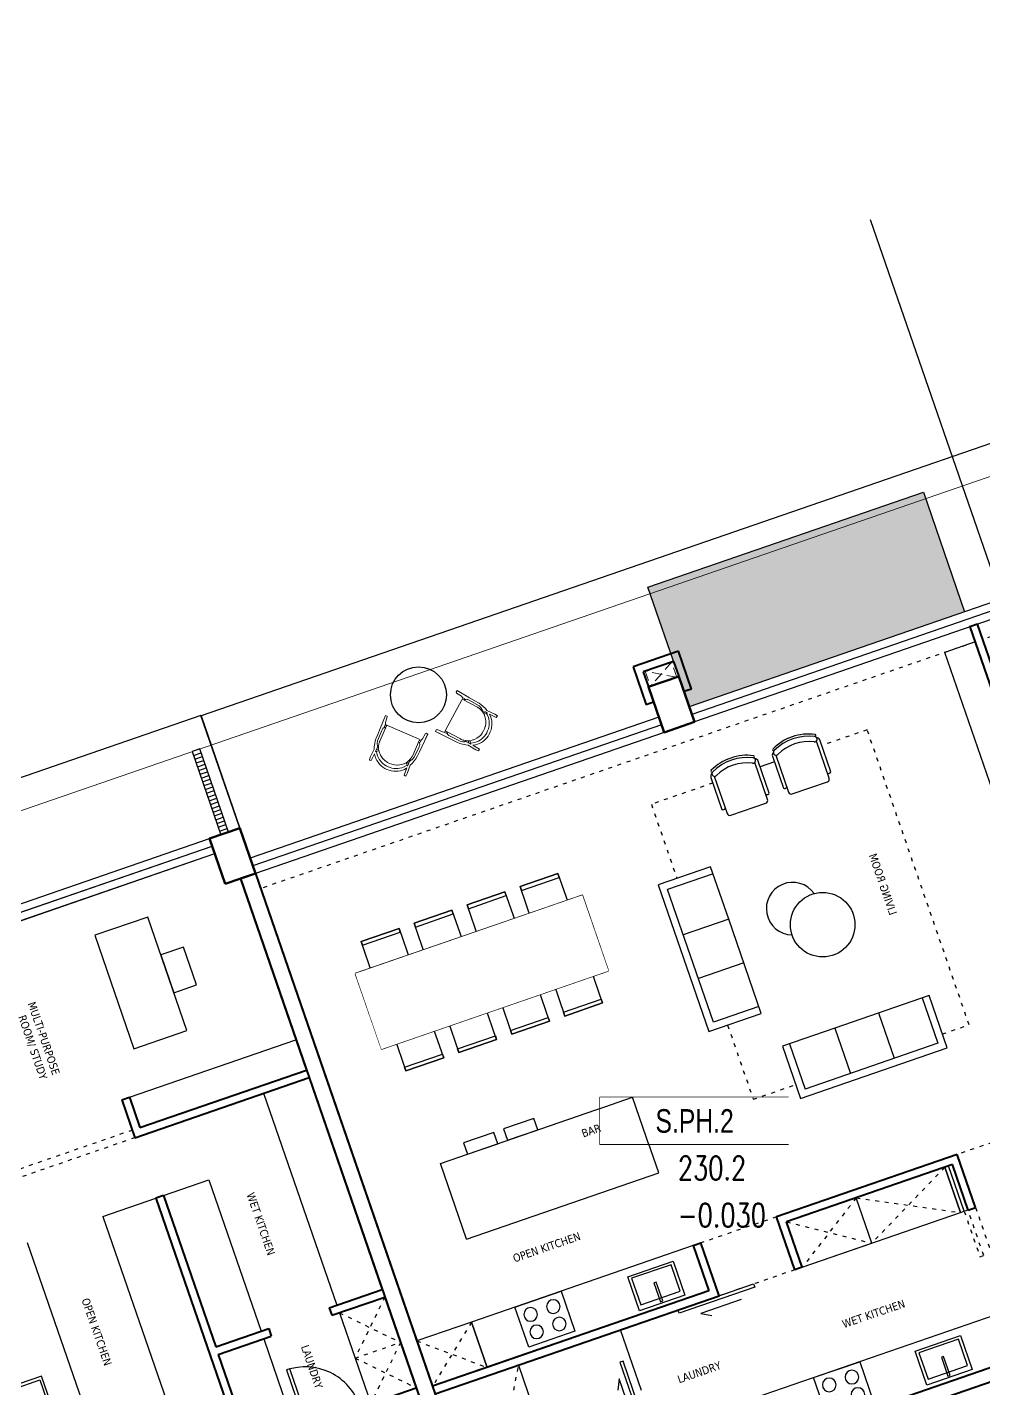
# Model space of a CAD drawing. Header units: millimetres. Extents: x -361681467 to 361175952, y -1292982 to 1550216.
# Drawn here: x -103317 to -91370, y 39383 to 56395 of the extents above; entities that cross this region are included whole.
import ezdxf
from ezdxf.enums import TextEntityAlignment as Align
from ezdxf.xclip import XClip

# ---------------------------------------------------------------- set-up
doc = ezdxf.new("R2010")
doc.units = ezdxf.units.MM
doc.header["$MEASUREMENT"] = 0
doc.header["$XCLIPFRAME"] = 0
doc.set_wipeout_variables(frame=1)
doc.linetypes.add('ACAD_ISO03W100', pattern=[30, 12, -18])
doc.linetypes.add('HIDDEN', pattern=[0.375, 0.25, -0.125])
for name, color, linetype, lineweight in [('00_duong_QH', 7, 'Continuous', 9), ('AUDIT_I_220808132811-11', 7, 'Continuous', 9), ('KT-Chuviet', 255, 'Continuous', 15), ('KT-Kich thuoc', 159, 'Continuous', 18), ('KT-lomo nuoc', 3, 'HIDDEN', 5), ('KT-Net cat', 1, 'Continuous', 40), ('KT-Net cot vach', 2, 'Continuous', 50), ('KT-Net thay', 7, 'Continuous', 15), ('KT-Net truc', 18, 'Continuous', 15)]:
    doc.layers.add(name, color=color, linetype=linetype, lineweight=lineweight)
for name, color, linetype in [('1VinaPVC-Text', 9, 'Continuous'), ('220403_HDN_Penthouse Plan$0$FURN', 8, 'Continuous'), ('A-_FURN----_E-_N', 251, 'Continuous'), ('A-FURNITURE', 251, 'Continuous'), ('A-LANDSCAPE', 113, 'Continuous'), ('IDEA - dim', 251, 'Continuous'), ('Kaka - ph', 7, 'Continuous'), ('KT-Net manh', 139, 'Continuous')]:
    doc.layers.add(name, color=color, linetype=linetype)
doc.layers.add('I-FURN', color=7, linetype='Continuous', lineweight=5, true_color=0x848484)
doc.styles.add('font unicode ccu', font='arial.ttf')
doc.styles.add('ROMANS', font='ROMANS.SHX')
doc.styles.add('Tahoma', font='tahoma.ttf')

# ---------------------------------------------------------------- blocks, each defined once
blk = doc.blocks.new('TAG CAO DO SAN')
at = {"layer": 'KT-Net thay', "flags": 128}
blk.add_lwpolyline([(1526701.778855525, -266095.2298759429), (1526701.778855525, -266566.6584041911), (1527644.63591202, -266566.6584041911), (1527644.63591202, -266095.2298759429)], close=True, dxfattribs=at)
blk.add_wipeout([(1526701.778855525, -266095.2298759429), (1527644.6359120198, -266095.2298759429), (1527644.6359120198, -266566.65840419114), (1526701.778855525, -266566.65840419114)]).dxf.layer = 'KT-Net thay'
for points in [[(1526701.778855525, -266330.9441400666), (1527644.63591202, -266330.9441400666)], [(1526701.778855525, -266566.6584041911), (1527644.63591202, -266566.6584041911)]]:
    blk.add_lwpolyline(points, dxfattribs=at)
at = {"layer": 'KT-Chuviet', "color": 31, "style": 'ROMANS', "width": 0.75}
blk.add_text('DTTT:', height=117.8571320618522, dxfattribs=at).set_placement((1526748.92170835, -266507.8139601254))
at = {"layer": 'KT-Chuviet', "color": 31, "style": 'font unicode ccu', "width": 0.75}
blk.add_attdef('TÊNPHÒNG', text='', height=117.85713, dxfattribs=at).set_placement((1527175.308820772, -266213.4467624734), align=Align.MIDDLE_CENTER)
at = {"layer": 'KT-Chuviet', "color": 31, "ltscale": 15, "style": 'ROMANS', "width": 0.75, "flags": 8}
blk.add_attdef('CAO-DO', (1527091.943339912, -266507.7298381611), '', height=117.8571320618522, dxfattribs=at)
blk = doc.blocks.new('*U200')
at = {"layer": 'KT-lomo nuoc', "ltscale": 500}
for p, q in [((-346.4660247223507, 49.60213019069906), (28.34938699602225, 197.9712885032892)), ((-318.1166377263282, 247.5827157463289), (8.673617379884035e-19, -0.00929705234011635))]:
    blk.add_line(p, q, dxfattribs=at)
blk.add_lwpolyline([(-346.4660247223507, 49.60213019069906), (-318.1166377263282, 247.5827157463289), (28.34938699602225, 197.9712885032892), (8.673617379884035e-19, -0.00929705234011635)], close=True, dxfattribs=at)
blk = doc.blocks.new('CTN TN T39')
at = {"layer": 'KT-Net cat'}
for p, q in [((-84870.10433661702, 21528.31007935078, -1.243685318913176e-07), (-85437.25458060583, 21332.50251886504, -1.243685318913176e-07)), ((-84706.9313695473, 21055.68487602597, -1.243685318913176e-07), (-84870.10433661685, 21528.31007935069, -1.243685318913176e-07)), ((-85437.254580606, 21332.50251886588, -1.243685318913176e-07), (-85274.08161353649, 20859.87731554115, -1.243685318913176e-07)), ((-84931.99478386786, 21401.15044527157, -1.243685318913176e-07), (-85310.0949465271, 21270.6120716144, -1.243685318913176e-07)), ((-85310.0949465272, 21270.61207161496, -1.243685318913176e-07), (-85244.8257596994, 21081.56199028506, -1.243685318913176e-07)), ((-84931.99478386779, 21401.15044527158, -1.243685318913176e-07), (-84866.7255970398, 21212.10036394116, -1.243685318913176e-07)), ((-85244.82575969915, 21081.56199028456, -1.243685318913176e-07), (-84866.72559703993, 21212.10036394172, -1.243685318913176e-07)), ((-84706.93136954731, 21055.68487602612, -1.243685318913176e-07), (-84801.45641021215, 21023.05028261182, -1.243685318913176e-07)), ((-85179.55657287138, 20892.51190895465, -1.243685318913176e-07), (-85274.08161353604, 20859.87731554041, -1.243685318913176e-07))]:
    blk.add_line(p, q, dxfattribs=at)
at = {"layer": 'KT-lomo nuoc', "linetype": 'HIDDEN', "xscale": -0.9999999999999997, "rotation": 10.8976534755902}
blk.add_blockref('*U200', (-85221.13581177246, 21089.54893934276, -1.697997784399663e-07), dxfattribs=at)
blk = doc.blocks.new('Louvre')
for p, q in [((-390.067916277796, 975.9572027104441, 0.1512365001885502), (-295.1435544323176, 1008.729661013116, 0.1512365002144518)), ((-373.750619571656, 928.6946823777398, 0.1512365001885502), (-278.8262577261776, 961.4671406804118, 0.1512365002144518)), ((-357.4333228655159, 881.4321620450355, 0.1512365001885502), (-262.5089610200375, 914.2046203477075, 0.1512365002144518)), ((-341.1160261593759, 834.1696417123312, 0.1512365001885502), (-246.1916643138975, 866.9421000150032, 0.1512365002144518)), ((-324.7987294532359, 786.9071213796269, 0.1512365001885502), (-229.8743676077574, 819.6795796822989, 0.1512365002144518)), ((-308.4814327470958, 739.6446010469226, 0.1512365001885502), (-213.5570709016174, 772.4170593495946, 0.1512365002144518)), ((-292.1641360409558, 692.3820807142183, 0.1512365001885502), (-197.2397741954774, 725.1545390168903, 0.1512365002144518)), ((-275.8468393348157, 645.119560381514, 0.1512365001885502), (-180.9224774893373, 677.892018684186, 0.1512365002144518)), ((-259.5295426286757, 597.8570400488097, 0.1512365001885502), (-164.6051807831973, 630.6294983514817, 0.1512365002144518)), ((-243.2122459225357, 550.5945197161054, 0.1512365001885502), (-148.2878840770572, 583.3669780187774, 0.1512365002144518)), ((-226.8949492163956, 503.3319993834011, 0.1512365001885502), (-131.9705873709172, 536.1044576860731, 0.1512365002144518)), ((-210.5776525102556, 456.0694790506968, 0.1512365001885502), (-115.6532906647772, 488.8419373533688, 0.1512365002144518)), ((-194.2603558041155, 408.8069587179925, 0.1512365001885503), (-99.33599395863712, 441.5794170206646, 0.1512365002144518)), ((-177.9430590979755, 361.5444383852882, 0.1512365001885503), (-83.01869725249708, 394.3168966879603, 0.1512365002144518)), ((-161.6257623918355, 314.2819180525839, 0.1512365001885503), (-66.70140054635704, 347.054376355256, 0.1512365002144518)), ((-145.3084656856954, 267.0193977198796, 0.1512365001885503), (-50.38410384021699, 299.7918560225517, 0.1512365002144518)), ((-128.9911689795554, 219.7568773871753, 0.1512365001885503), (-34.06680713407695, 252.5293356898474, 0.1512365002144518)), ((-112.6738722734153, 172.494357054471, 0.1512365001885503), (-17.74951042793691, 205.2668153571431, 0.1512365002144518)), ((-96.35657556727529, 125.2318367217667, 0.1512365001885503), (-1.43221372179687, 158.0042950244388, 0.1512365002144518)), ((-80.03927886113524, 77.96931638906244, 0.1512365001885503), (14.88508298434317, 110.7417746917345, 0.1512365002144518)), ((-63.7219821549952, 30.70679605635814, 0.1512365001885503), (31.20237969048321, 63.47925435903016, 0.1512365002144518)), ((-47.40468544885516, -16.55572427634615, 0.1512365001885503), (47.51967639662325, 16.21673402632587, 0.1512365002144518))]:
    blk.add_line(p, q)
at = {"elevation": 0.1512365001885503}
blk.add_lwpolyline([(47.5188208874315, 16.2192119784886), (-311.4533339738846, 1055.970408101566), (-405.9933989513665, 1023.379364635679), (-47.40468544885516, -16.55572427634615)], close=True, dxfattribs=at)
blk = doc.blocks.new('dining 8seeats')
at = {"layer": 'A-FURNITURE', "elevation": 1.296389038209185}
for points in [[(1695903.601061926, -1667942.04182732), (1694903.601062362, -1667942.012293541), (1694903.491787377, -1670942.012291927), (1695903.491786941, -1670942.041825707)], [(1694548.677353191, -1668141.988708673), (1694998.677352197, -1668142.018611625), (1694998.647818418, -1668642.018610698), (1694548.647819411, -1668641.988707746)], [(1694548.647819411, -1668641.988707746), (1694598.647819301, -1668641.992030296), (1694598.677353081, -1668141.992031223), (1694548.677353191, -1668141.988708673)], [(1696258.512958359, -1668142.039206581), (1695808.512958371, -1668142.042529131), (1695808.512958371, -1668642.042529077), (1696258.512958359, -1668642.039206526)], [(1696258.512958359, -1668642.039206526), (1696208.51295836, -1668642.039575699), (1696208.51295836, -1668142.039575753), (1696258.512958359, -1668142.039206581)], [(1694548.656679545, -1668841.988708368), (1694998.656678552, -1668842.018611319), (1694998.627144772, -1669342.018610393), (1694548.627145766, -1669341.988707441)], [(1694548.627145766, -1669341.988707441), (1694598.627145655, -1669341.992029991), (1694598.656679435, -1668841.992030918), (1694548.656679545, -1668841.988708368)], [(1696258.492284713, -1668842.039206275), (1695808.492284725, -1668842.042528826), (1695808.492284725, -1669342.042528771), (1696258.492284713, -1669342.039206221)], [(1696258.492284713, -1669342.039206221), (1696208.492284714, -1669342.039575393), (1696208.492284714, -1668842.039575448), (1696258.492284713, -1668842.039206275)], [(1694548.636005899, -1669541.988708062), (1694998.636004906, -1669542.018611014), (1694998.606471126, -1670042.018610087), (1694548.60647212, -1670041.988707135)], [(1694548.60647212, -1670041.988707135), (1694598.606472009, -1670041.992029686), (1694598.636005789, -1669541.992030612), (1694548.636005899, -1669541.988708062)], [(1696258.471611067, -1669542.03920597), (1695808.471611079, -1669542.04252852), (1695808.471611079, -1670042.042528466), (1696258.471611067, -1670042.039205916)], [(1696258.471611067, -1670042.039205916), (1696208.471611068, -1670042.039575088), (1696208.471611068, -1669542.039575143), (1696258.471611067, -1669542.03920597)], [(1694548.641174312, -1670241.988707566), (1694998.641173318, -1670242.018610518), (1694998.611639539, -1670742.018609591), (1694548.611640532, -1670741.98870664)], [(1694548.611640532, -1670741.98870664), (1694598.611640422, -1670741.99202919), (1694598.641174201, -1670241.992030116), (1694548.641174312, -1670241.988707566)], [(1696258.476779479, -1670242.039205474), (1695808.476779492, -1670242.042528024), (1695808.476779492, -1670742.04252797), (1696258.476779479, -1670742.03920542)], [(1696258.476779479, -1670742.03920542), (1696208.476779481, -1670742.039574592), (1696208.476779481, -1670242.039574647), (1696258.476779479, -1670242.039205474)]]:
    blk.add_lwpolyline(points, close=True, dxfattribs=at)
blk.add_wipeout([(1695903.601061926, -1667942.04182732), (1694903.601062362, -1667942.0122935402), (1694903.4917873768, -1670942.0122919267), (1695903.491786941, -1670942.0418257064)]).translate(0, 0, 1.296389038209185)
blk = doc.blocks.new('220403_HDN_Penthouse Plan$0$A$Cece1f3a0')
at = {"layer": '220403_HDN_Penthouse Plan$0$FURN'}
blk.add_circle((0, 0), 436.4401978151038, dxfattribs=at)
blk.add_arc((-338.3854285888374, -312.7837343905121, -1.718933365873774e-06), 355.9119288381189, 105.8232951692103, 339.6736847698053, dxfattribs=at)
blk = doc.blocks.new('220403_HDN_Penthouse Plan$0$CH12')
for p, q in [((-312.375, -149.2411279597436), (-312.375, -572.1779138786915)), ((-267.75, -149.2411279597436), (-267.75, -639.6303226458076)), ((267.75, -639.6303226458076), (267.75, -149.2411280118249)), ((312.375, -572.1779138786915), (312.375, -149.2411246072115)), ((-232.0500000000029, -675.3303226458047), (232.0500000000029, -675.3303226458047))]:
    blk.add_line(p, q)
for centre, radius, start, end in [((-267.75, -149.2411279597436), 44.62499999999999, 111.939144832112, 180), ((-273.6712626853696, -77.20016474780641), 13.38749999999989, 116.2505862071374, 296.2505862071374), ((-252.9468673518131, -119.2240579767858), 33.46874999998481, 116.2505888953854, 296.2505888953855), ((0, -632.1362743546706), 632.1362743546692, 63.74941379286258, 116.2505862071374), ((0, -632.1362743546706), 605.3612743546691, 63.7494137928626, 116.2505862071374), ((0, -632.1362743546706), 538.4237743546691, 63.74941109871938, 116.2505888953856), ((252.9468674045929, -119.2240580028119), 33.46875000001501, 243.7494110987195, 63.74941109871941), ((273.671262685355, -77.20016474780641), 13.38750000000007, 243.7494137928627, 63.74941379286245), ((267.75, -149.2411280118286), 44.62499999999959, 0, 68.06085506708637), ((-290.0625, -549.8654138786915), 31.55464011044969, 225, 315), ((-232.0500000000029, -639.6303226458076), 35.7, 180, 269.9999999999999), ((232.0500000000029, -639.6303226458076), 35.7, 270, 0), ((290.0625, -549.8654138786915), 31.55464011044961, 225.0000000000001, 315.0000000000002)]:
    blk.add_arc(centre, radius, start, end)
blk = doc.blocks.new('*U112')
at = {"ltscale": 5}
blk.add_lwpolyline([(305, -530), (305, -1.13686837721616e-13), (-305, 0), (-305, -530)], close=True, dxfattribs=at)
for centre in [(-150, -150), (150, -150.0000000000001), (-150, -380), (150, -380)]:
    blk.add_circle(centre, 85, dxfattribs=at)
blk = doc.blocks.new('*U179')
at = {"ltscale": 5}
for points in [[(-300, -450), (300, -450), (300, 0), (-300, 0)], [(-261, -65), (261, -65), (261, -415), (-261, -415)], [(-15, -20), (15, -20), (15, -270), (-15, -270)]]:
    blk.add_lwpolyline(points, close=True, dxfattribs=at)
blk = doc.blocks.new('MATTIAZZI_SHE_SAID_CHAIR_18682 - No Upholstery-2078943-首层平面布置图')
at = {"layer": 'I-FURN'}
for p, q in [((-296.043533908954, 248.3734801087282), (-259.9154295407807, 251.2485805342735)), ((-294.1395231362503, 224.4481756958876), (-296.043533908954, 248.3734801087282)), ((-198.4565254890821, 220.0884301934622), (-294.1395231362503, 224.4481756958876)), ((-262.6572438355615, 160.6631591591741), (-244.5587702866704, 182.0846512589373)), ((-259.9154295407813, 251.2485805342735), (-148.5607450073964, 245.7540346374485)), ((-244.5587702866711, 182.0846512589364), (-227.074462997547, 199.0012839112203)), ((-227.074462997547, 199.0012839112203), (-198.4565254890821, 220.0884301934622)), ((-220.7621523019, 161.7557122979075), (-205.8254667397657, 178.0085876259706)), ((-205.8254667397659, 178.0085876259703), (-163.3385706758748, 211.465067325526)), ((-172.1106935814497, 220.1869260404091), (-143.8555236601811, 221.2072591115027)), ((-146.8415685264656, 195.0625928600998), (-172.1106935814497, 220.1869260404091)), ((-148.5607450073965, 245.7540346374484), (-120.8625026818437, 257.7791526589312)), ((-140.326167942026, 186.2058564276447), (-146.8415685264657, 195.0625928600999)), ((-143.8555236601811, 221.2072591115027), (-127.7116530790496, 198.4623866269064)), ((-141.0672454449939, 217.2788931017966), (-107.3674150582476, 220.0257494721303)), ((-127.7116530790496, 198.4623866269064), (-126.038079663127, 196.1045125503357)), ((-120.8625026818437, 257.7791526589311), (-79.91792641841438, 270.349414614192)), ((-109.1795216453903, 204.8993856497142), (-114.3738218423026, 202.5350644860167)), ((-103.8350370057595, 207.3320671782186), (-109.1795216453902, 204.8993856497143)), ((-107.3674150582478, 220.0257494721303), (-98.50968800746594, 221.8662812981493)), ((-99.43141423427421, 209.336490896691), (-103.8350370057595, 207.3320671782185)), ((-93.042153942233, 211.7361142906979), (-99.4314142342737, 209.3364908966912)), ((-98.50968800746598, 221.8662812981493), (-91.54023610317053, 226.3780548844232)), ((-88.06755028926662, 213.667781618586), (-93.04215394221322, 211.7361142907056)), ((-91.54023610317073, 226.378054884423), (-85.93787633143984, 231.0013487610712)), ((-72.19817124568499, 218.3397128853702), (-88.06755028926665, 213.667781618586)), ((-85.93787633143982, 231.0013487610713), (-79.27151299228719, 235.4717416358074)), ((-79.91792641841666, 270.3494146141914), (-47.69911252223745, 277.2145583901323)), ((-79.27151299228719, 235.4717416358074), (-78.38620625697804, 236.0654189858332)), ((-78.38620625697796, 236.0654189858333), (-67.01518975459761, 241.5392115387816)), ((-67.01518975459774, 241.5392115387816), (-36.14832841121447, 250.0533178124327)), ((-47.69911252223793, 277.2145583901322), (-4.938306237387285, 280.4652998976303)), ((-36.14832841121447, 250.0533178124327), (104.4734628403789, 254.3982713850694)), ((-4.93830623739382, 280.46529989763), (50.22963027815664, 282.0953810668667)), ((50.22963027737396, 282.0953810668465), (118.2069591410681, 283.7128951821314)), ((104.4734628403777, 254.3982713850693), (124.0906528357344, 253.5424545082963)), ((118.2069591410661, 283.7128951821336), (294.5510651471297, 288.9265810437445)), ((124.0906528357348, 253.5424545082962), (133.4223560217708, 252.0208671364695)), ((133.4223560217709, 252.0208671364695), (142.1105674628107, 248.8427474770432)), ((142.1105674628107, 248.8427474770432), (147.4815420035201, 241.8330624375222)), ((147.4815420035202, 241.8330624375221), (150.2052358511766, 239.2275049958108)), ((150.2052358511766, 239.2275049958108), (152.861941041008, 239.1651052506488)), ((151.5434675276104, 224.4057383726858), (165.3153429303557, 243.2506961376143)), ((152.861941041008, 239.1651052506489), (154.0498546484768, 239.1372039589774)), ((154.0498546484769, 239.1372039589774), (162.5601176731901, 239.4805412323645)), ((165.3153429303556, 243.2506961376143), (196.7916301612346, 245.2748730455108)), ((196.7916301613471, 245.2748730455189), (180.1731626189219, 224.1836438423546)), ((191.1531499747108, 215.6143501076593), (191.1531499747108, -215.6137541141384)), ((214.380551214802, 253.7533384664227), (196.7916301613471, 245.2748730455189)), ((287.1036342505314, 259.6875741753503), (214.380551214802, 253.7533384664227)), ((233.1374586945993, 287.1100196122711), (294.5512346152141, 288.9241292748358)), ((296.1803487662158, 265.3550222191731), (287.1036342505314, 259.6875741753503)), ((294.5510651471297, 288.9265810437445), (296.1803487662158, 265.3550222191731)), ((-314.9783798333327, 0.02905872200915816), (-313.5832139130748, 29.1577890190994)), ((-313.587161296002, -29.08878255047764), (-314.9783798333327, 0.02905872201014163)), ((-313.5832139130747, 29.15778901909912), (-309.1801591988712, 57.61400010918611)), ((-309.180159198871, 57.61400010918636), (-301.7475792046711, 85.51463630532152)), ((-301.7475792046712, 85.51463630532083), (-291.475374328725, 112.1040299210451)), ((-291.4753743287251, 112.1040299210449), (-278.3225961800716, 137.3175695214186)), ((-278.6681238966983, 0.03515546786352824), (-277.5657364007145, 25.70924308632796)), ((-277.5692166970604, -25.64511847406177), (-278.6681238966983, 0.03515546786388356)), ((-278.3225961800716, 137.3175695214185), (-262.6572438355612, 160.6631591591746)), ((-277.5657364007144, 25.70924308632842), (-274.0221210595294, 50.66153552864932)), ((-274.0221210595294, 50.66153552864943), (-268.0393048401995, 74.9367788109669)), ((-268.0393048401993, 74.93677881096767), (-259.7084828492306, 98.21894910668391)), ((-259.7084828492306, 98.21894910668381), (-249.5588847275873, 119.634957579126)), ((-249.558884727587, 119.6349575791265), (-236.7627211686288, 140.749068525782)), ((-236.762721168629, 140.7490685257818), (-220.7621523018998, 161.7557122979077)), ((-231.6960879441431, 31.1934664521127), (-233.7412158388387, 0.02900127799433563)), ((-233.7412158388387, 0.02900127799388302), (-231.7802054098045, -29.90318714468375)), ((-225.6279178734932, 61.8751361641781), (-231.6960879441431, 31.19346645211315)), ((-215.5462094422502, 91.55103710030524), (-225.6279178734932, 61.87513616417815)), ((-212.0157071229163, 99.09394529198244), (-215.5462094422502, 91.55103710030515)), ((-200.9434887047916, 120.7092716965583), (-212.0157071229146, 99.09394529198615)), ((-183.9138456460149, 145.3615739617247), (-200.9434887047914, 120.7092716965586)), ((-175.3238626595661, 155.3786709580324), (-183.9138456460147, 145.361573961725)), ((-169.235307800399, 161.859305170532), (-175.3238626595657, 155.3786709580328)), ((-163.0500742074178, 168.1306078705668), (-169.235307800402, 161.8593051705288)), ((-309.1879635895592, -57.54559017114048), (-313.5871612960019, -29.0887825504771)), ((-301.7591653280789, -85.44723352614137), (-309.1879635895593, -57.54559017114059)), ((-291.4905644845435, -112.0380191967712), (-301.7591653280789, -85.44723352614137)), ((-278.341203910909, -137.2533412988543), (-291.4905644845435, -112.0380191967712)), ((-264.3097125974293, -158.1701652821943), (-278.3412039109086, -137.2533412988552)), ((-274.0289834330684, -50.59789099035767), (-277.5692166970604, -25.64511847406133)), ((-268.0494575458016, -74.87394496322487), (-274.0289834330684, -50.59789099035783)), ((-259.7217913069168, -98.15724420833784), (-268.0494575458014, -74.87394496322554)), ((-244.5834460775133, -182.0249989889081), (-264.3097125974295, -158.170165282194)), ((-236.7817943880963, -140.6904733153599), (-259.721791306917, -98.15724420833726)), ((-220.7840729180369, -161.6992856186383), (-236.7817943880964, -140.6904733153598)), ((-231.7802054098044, -29.90318714468372), (-231.7003119958621, -31.13555898171038)), ((-231.7003119958621, -31.13555898171044), (-226.184064644636, -59.160086305816)), ((-226.1840646446011, -59.16008630599162), (-225.6363005879044, -61.81805089437716)), ((-225.6363005879044, -61.8180508943773), (-215.5586145338781, -91.49531803708891)), ((-205.8495904149461, -177.9541853223114), (-220.7840729180376, -161.6992856186375)), ((-215.5586145338779, -91.49531803708938), (-213.5723715346006, -95.48052175086451)), ((-213.5723715346008, -95.480521750864), (-212.0291346160519, -99.03870468531463)), ((-212.0291346160519, -99.0387046853146), (-200.9598460504409, -120.6555316246698)), ((-200.9598460504413, -120.6555316246693), (-183.933544531938, -145.3101418686673)), ((-183.933544531938, -145.3101418686675), (-175.3449193461056, -155.3284030630176)), ((-175.3449193461059, -155.3284030630174), (-163.0728594098139, -168.0820034530839)), ((-296.0438164818811, -247.8881528293082), (-294.1699404423189, -224.3818028397684)), ((-259.9161045915848, -250.7681768953821), (-296.0438164818811, -247.8881528293082)), ((-294.1699404423189, -224.3818028397684), (-198.4863527522408, -220.0350262927969)), ((-148.594051456148, -245.7073933969682), (-259.9161045915849, -250.7681768953821)), ((-231.6377591732417, -194.553767347595), (-244.5834460775133, -182.024998988908)), ((-227.1014318367916, -198.9440013164688), (-231.6377591732417, -194.553767347595)), ((-198.4863527522408, -220.035026292797), (-227.1014318367918, -198.9440013164686)), ((-183.7305658283587, -197.0176760352634), (-205.849590414946, -177.9541853223114)), ((-162.3965061630829, -210.5284008342269), (-183.7305658283587, -197.0176760352634)), ((-146.8415685264656, -195.062592859834), (-172.1106935814497, -220.1869260401432)), ((-172.1106935814497, -220.1869260401432), (-143.8555236601811, -221.2072591112368)), ((-120.8974392747805, -257.7362655398873), (-148.594051456148, -245.7073933969682)), ((-140.326167942026, -186.2058564273788), (-146.8415685264656, -195.062592859834)), ((-143.8555236601811, -221.2072591112368), (-127.7116530790496, -198.4623866266405)), ((-141.0653756291345, -217.2762587442322), (-107.3674150582466, -220.0229627068076)), ((-127.7116530790496, -198.4623866266405), (-126.0366579820008, -196.1025095635019)), ((-79.954567166264, -270.3120770254816), (-120.8974392747808, -257.7362655398871)), ((-109.1795216453903, -204.8965988843912), (-114.3738218423035, -202.5322777206932)), ((-103.8350370057595, -207.3292804128955), (-109.1795216453902, -204.8965988843914)), ((-107.367415058247, -220.0229627068076), (-98.50968800746583, -221.8634945328293)), ((-99.43141423427117, -209.3337041313693), (-103.8350370057595, -207.3292804128954)), ((-93.04215394221512, -211.7333275253819), (-99.43141423427109, -209.3337041313694)), ((-98.50968800746581, -221.8634945328293), (-91.54023610317138, -226.3752681190997)), ((-88.06755028926439, -213.6649948532639), (-93.04215394220827, -211.7333275253844)), ((-91.54023610317144, -226.3752681190997), (-85.93787633143947, -230.9985619957487)), ((-72.1981712456886, -218.3369261200463), (-88.06755028926446, -213.6649948532639)), ((-85.93787633143918, -230.9985619957489), (-79.27151299228733, -235.4689548704874)), ((-47.7366840706291, -277.1815876905088), (-79.95456716626393, -270.3120770254816)), ((-79.27151299228719, -235.4689548704874), (-78.38620625697752, -236.0626322205106)), ((-78.38620625697759, -236.0626322205106), (-67.01518975459817, -241.5364247734585)), ((-60.31674394927477, -220.9506366042363), (-72.19817124568802, -218.3369261200465)), ((-67.01518975459818, -241.5364247734585), (-36.14832841121348, -250.0505310471099)), ((-41.80874310695388, -223.5738498146585), (-60.3167439492744, -220.9506366042365)), ((-21.62330969725931, -279.9439877221535), (-47.73668407062983, -277.1815876905087)), ((-36.77348398444128, -223.9317845541099), (-41.80874310695392, -223.5738498146585)), ((-33.71633976801664, -224.1491036814802), (-36.77348398444114, -223.9317845541101)), ((-36.14832841121368, -250.0505310471099), (104.4734628403774, -254.3954846197467)), ((-26.19018040858927, -224.4029516073658), (-33.71633976801601, -224.1491036814802)), ((179.2691208536612, -224.4029516073658), (-26.19018040858927, -224.4029516073658)), ((-11.69728990849146, -280.2386245301424), (-21.62330969725917, -279.9439877221535)), ((38.78936103452069, -281.7372338414625), (-11.69728990849146, -280.2386245301424)), ((118.2069591406475, -283.6326220212317), (38.78936103338732, -281.7372338414317)), ((104.47346284038, -254.3954846197465), (124.0906528357331, -253.5396677429707)), ((294.551064331308, -288.8463196857041), (118.2069591402985, -283.632622021221)), ((124.0906528357332, -253.5396677429707), (133.4223560217701, -252.0180803711468)), ((133.4223560217701, -252.0180803711468), (142.1105674628106, -248.8399607117231)), ((142.1105674628106, -248.8399607117231), (147.48154200352, -241.8302756722022)), ((147.4815420035199, -241.8302756722023), (150.2052358511766, -239.2247182304908)), ((150.2052358511766, -239.2247182304908), (152.861941041008, -239.1623184853259)), ((151.5414309626267, -224.4029516073658), (165.3138293488984, -243.2486250048555)), ((152.861941041008, -239.1623184853259), (162.1678276478605, -238.943745135507)), ((162.1719000497896, -243.0461462092422), (155.5123478951038, -239.1000666732249)), ((196.7583854860972, -245.27504102162), (162.1719000497896, -243.0461462092422)), ((185.888481663653, -222.7255476168655), (179.2691208536612, -224.4029516073658)), ((180.1072037889876, -224.1905740530308), (196.758385486097, -245.275041021619)), ((191.1531499747108, -215.6137541141384), (185.888481663653, -222.7255476168655)), ((196.758385486097, -245.275041021619), (214.1323992993399, -253.6528159995827)), ((214.1323992993399, -253.6528159995827), (287.1036342505313, -259.6073010144574)), ((287.1036342505314, -259.6073010144574), (296.1803487662158, -265.2747490582802)), ((296.1803487662158, -265.2747490582802), (294.551064331308, -288.8463196857041))]:
    blk.add_line(p, q, dxfattribs=at)
for points in [[(-114.373821842303, 202.5350644860165), (-126.038079663127, 196.1045125503357), (-141.0357908156826, 187.1704851833084), (-163.0500742074171, 168.1306078705674)], [(191.1531499747108, 215.6143501076593), (185.9186700705362, 222.7268531594194), (179.2972332256821, 224.4057383726858), (-26.19018040858927, 224.4057383726858), (-33.71633976801362, 224.1518904468033), (-36.77348398444128, 223.9345713194329), (-41.80874310695057, 223.5766365799818), (-60.31674394927845, 220.9534233695587), (-72.19817124568434, 218.3397128853704)], [(-114.3738218423031, -202.5322777206935), (-126.0366579820008, -196.1025095635019), (-141.0247608072382, -187.1554914959508), (-163.0728594098132, -168.0820034530846)]]:
    blk.add_lwpolyline(points, dxfattribs=at)
blk = doc.blocks.new('SP1')
at = {"layer": 'A-LANDSCAPE'}
h = blk.add_hatch(dxfattribs=at)
h.set_pattern_fill('GRASS', color=256, scale=200.0000000000002, angle=-19.04713796592207)
h.set_pattern_definition([(70.95286203407794, (80211.43792836375, -67100.43322275097), (-87.52630982322776, 179.8308790714848), [37.50000000000004, -245.3427126000003]), (25.95286203407793, (80211.43792836375, -67100.43322275097), (-87.52630984631884, 179.8308791189274), [37.50000000000004, -162.5000000000002]), (115.9528620340779, (80211.43792836375, -67100.43322275097), (-179.8308791189274, -87.52630984631881), [37.50000000000004, -162.5000000000002])])
h.paths.add_polyline_path([(9640.000000000073, 10781.81418600061), (6000.000000000029, 10781.81418600056), (6000, 9600.000092621485), (5999.999999999985, 9200.190773359442), (9640.000000000044, 9200.190773359442)])
h.paths.add_polyline_path([(18939.99992867504, 9600.00009262147), (18939.99992867501, 10781.81418600067), (14650.00000000001, 10781.81418600066), (14650, 9600.000092621354), (14650, 9200.190773359369), (16100.00000000001, 9200.190773359369), (16199.99999999997, 9200.190773359267), (16200, 8020.000092621063), (18939.99992867506, 8020.000092621063)])
h.paths.add_polyline_path([(17589.00574680204, 9569.751143458823), (17282.1555117425, 9569.751143452406), (17282.15551174691, 9360.2145417063), (17589.00574680646, 9360.21454171266)], flags=24)
at = {"layer": 'A-_FURN----_E-_N', "linetype": 'Continuous'}
for p, q in [((5600, 9200.19077335931), (199.9999999999854, 9200.19077335931)), ((14250.00000000006, 9200.190773359369), (6000, 9200.190773359442)), ((9239.931878284173, 4220.000092621296), (9239.931878284173, 8800.000092621427))]:
    blk.add_line(p, q, dxfattribs=at)
for points in [[(5599.999999999971, 9100.000092621427), (199.9999999999709, 9100.000092621354)], [(14250.00000000001, 9100.000092621485), (6000, 9100.000092621485)], [(5599.999999999971, 9000.000092621427), (199.9999999999563, 9000.000092621354)], [(14250.00000000001, 9000.000092621485), (6000.000000000015, 9000.00009262147)], [(9640.000000000044, 8800.00009262147), (9239.931878284158, 8800.000092621412)]]:
    blk.add_lwpolyline(points, dxfattribs=at)
at = {"layer": 'IDEA - dim'}
for p, q in [((1200.000000000087, 4820.000000000102), (3739.931912526168, 4820.00000000016)), ((1200.000000000116, 3820.000000000116), (1200.000000000102, 4820.000000000102)), ((3739.931912526154, 3820.000000000102), (3739.931912526154, 4820.000000000175)), ((1200.000000000102, 3820.000000000102), (3739.931912526168, 3820.000000000102)), ((5049.931912526154, 2120.00000000016), (5049.931912526168, 2720.000092621412)), ((1299.999999999971, 2120.000000000116), (1299.999999999985, 169.9999999999418)), ((2650.000000000044, 1320), (2650.000000000044, 2120.000000000233))]:
    blk.add_line(p, q, dxfattribs=at)
blk.add_lwpolyline([(23299.99996575815, 1.01863406598568e-10), (23486.70078857934, 1.01863406598568e-10), (23486.7009111259, 7603.004018708118, 0.3643585262583712), (19707.02373226229, 11081.81418600073), (199.9999999999563, 11081.8141860006), (200, 9600.00009262147)], format="xyb", dxfattribs=at)
for points in [[(6000, 9600.000092621485), (6000, 10781.81418600048), (9640.000000000058, 10781.81418600054), (9640.000000000044, 9200.190773359442)], [(6781.285396635154, 8202.528850830859), (6593.156744276654, 8202.528767556403)], [(5599.999728891125, 7129.697157153321), (4999.99972885754, 7129.69688606431)], [(5000.000521267211, 5375.850732220613), (4999.999728853494, 7129.696886063481)], [(5599.999999976528, 6529.697157153671), (4999.999999943437, 6529.696886066449)], [(5600.000260639485, 5952.774080231422), (5000.000260607892, 5952.773809143793)], [(5600.00052130071, 5375.851003309639), (5000.000521267211, 5375.850732220613)], [(5810.299524249422, 4812.307822576477), (5810.299795336075, 4212.307822543546)], [(6410.299524247719, 4812.308093665808), (6410.299795336061, 4212.308093630476)], [(6987.222601171161, 4812.308354326509), (6987.222872258382, 4212.308354293564)], [(7564.145678092958, 4812.308614987865), (7564.145949181897, 4212.30861495428)], [(7564.145949181897, 4212.30861495428), (5810.299795337341, 4212.307822541319)], [(4195.585198571309, 1988.128285594968), (3664.519731833992, 1988.128285595041), (3785.474126566318, 1916.340654337881)], [(2433.344778201441, 998.988078869108), (2433.344778201455, 1546.835024295491), (2370.762411557982, 1421.721137562228)]]:
    blk.add_lwpolyline(points, dxfattribs=at)
for points in [[(5600.000000000058, 6529.697157154777), (5599.999687208998, 7222.004849460602), (4907.691994867841, 7222.004536667373), (4907.692870690735, 5283.542998208781), (5600.000563032037, 5283.543311002009), (5600.000000000058, 6529.697157154777)], [(1558.234739653431, 4820.000000000044), (1958.234739653431, 4820.000000000058), (1958.234739653388, 4969.999999999985), (1558.234739653417, 4970.000000000044)], [(2088.01779437314, 4820.000000000044), (2488.017794373111, 4819.999999999985), (2488.017794373096, 4969.999999999942), (2088.017794373096, 4970)], [(6410.299524248476, 4812.308093688844), (5717.991831939988, 4812.307780896008), (5717.992144735006, 4120.000088554225), (7656.453683192478, 4120.000964380146), (7656.453370400544, 4812.308656719164), (6410.299524248476, 4812.308093688844)], [(200.0000000001019, 2820.000092621412), (200.0000000001164, 2220.000000000233), (920.000000000131, 2220.000000000276), (920.0000000001019, 2820.000092621412)], [(920.0000000001019, 2220.000046310888), (3849.999999999985, 2220.000000000175), (3850.000000000044, 2820.00000000016), (920.0000000001019, 2820.000046310815)], [(7139.931878284071, 2720.000092621369), (5049.931912526255, 2720.000092621369), (5049.931912526197, 2120.000000000218), (7139.931878284086, 2120.000000000276)], [(5049.931912526255, 2720.000092621296), (5049.931912526255, 2120.000000000218), (5969.93191252627, 2120.000000000218), (5969.93191252627, 2720.000092621296)], [(7139.931878284086, 2720.000092621354), (7139.931878284027, 2120.000092621369), (7189.931878283998, 2120.000092621369), (7189.931878284071, 2720.000092621238)], [(3407.577677287147, 2120.00000000016), (4407.50958981333, 2120.00000000016), (4407.50958981333, 2080.000000000175), (3407.577677287147, 2080.00000000016)], [(2550.000000000044, 940.4402709486312), (2550.000000000058, 1740.44027094885), (2510.000000000058, 1740.440270948791), (2510.000000000044, 940.4402709488058)], [(7139.931878284056, 770.0000000001164), (3950.000000000015, 770.0000000000437), (3950.000000000029, 170.0000000001019), (7139.931878284086, 170.0000000001601)]]:
    blk.add_lwpolyline(points, close=True, dxfattribs=at)
blk.add_circle((2852.412714948106, 10444.81766107684, -0.8599108309906064), 350, dxfattribs=at)
at = {"layer": 'KT-Net cat'}
for p, q in [((9640.000000000044, 9000.000092621485), (9640.000000000058, 4220.000092621412)), ((9740, 9000.000092621296), (9640.000000000044, 9000.000092621238)), ((9740.00000000003, 4220.000092621412), (9740.00000000003, 9000.00009262147)), ((3850.000000000044, 2820.000092621427), (3849.999999999985, 2220.000000000175)), ((3850.000000000044, 2820.00000000016), (3950.000000000015, 2820.00000000016)), ((3949.999999999985, 2120.000000000233), (3950, 2820.000000000175)), ((7339.931878284158, 2820.000092621354), (4949.931912526139, 2820.000092621485)), ((4949.931912526168, 2120.00000000016), (4949.931912526125, 2820.000092621485)), ((7339.931878284115, 2120.000000000218), (7339.931878284129, 2820.000092621354)), ((7239.931878284056, 2720.000092621296), (5049.931912526168, 2720.000092621369)), ((5049.931912526183, 2120.000000000175), (5049.931912526226, 2720.000092621252)), ((7239.931878284115, 2120.000000000276), (7239.931878284071, 2720.000092621296)), ((3849.999999999985, 2220.000000000175), (200.0000000001019, 2220.000000000276)), ((199.9999999999854, 2120.000000000218), (3949.999999999985, 2120.000000000233)), ((5049.931912526197, 2120.00000000016), (4949.931912526168, 2120.00000000016)), ((7239.931878284071, 2120.000000000233), (7339.931878284115, 2120.000000000218)), ((3949.999999999985, 170.0000000000437), (7239.931878284071, 170.0000000001019))]:
    blk.add_line(p, q, dxfattribs=at)
for points in [[(199.9999999999418, 9000.000092621296), (-5.820766091346741e-11, 9000.000092621354), (-1.455191522836685e-11, -1.455191522836685e-11), (7594.934349228672, 5.820766091346741e-11)], [(199.9999999999418, 9000.000092621354), (199.9999999999854, 2220.000000000291)]]:
    blk.add_lwpolyline(points, dxfattribs=at)
at = {"layer": 'KT-Net cot vach'}
for points in [[(-200.0000000000437, 9000.000092621354), (199.9999999999563, 9000.000092621354), (199.9999999999563, 9600.000092621412), (-200.0000000000437, 9600.000092621354)], [(5599.999999999985, 9000.000092621412), (6000, 9000.000092621427), (6000, 9600.000092621485), (5600, 9600.000092621412)], [(5599.999999999942, 9000.000092621427), (5999.999999999985, 9000.000092621412), (5999.999999999971, 9600.000092621485), (5599.999999999971, 9600.000092621412)]]:
    blk.add_lwpolyline(points, close=True, dxfattribs=at)
at = {"layer": 'KT-Net manh', "linetype": 'ACAD_ISO03W100', "ltscale": 4}
for p, q in [((9640.000000000044, 8800.00009262147), (199.9999999999563, 8800.000092621354)), ((200.0000000000873, 2820.000092621354), (920.000000000131, 2220.000000000276)), ((920.0000000001164, 2820.000092621369), (200.0000000001164, 2220.000000000233)), ((4949.931912526139, 2820.000092621485), (3949.999999999985, 2820.000000000102)), ((9239.931878284202, 2820.000092621296), (7339.931878284144, 2820.000092621485)), ((5049.931912526255, 2720.000092621296), (5969.93191252627, 2120.000000000218)), ((5969.93191252627, 2720.000092621252), (5049.931912526255, 2120.000000000218)), ((5969.931912526255, 2720.000092621296), (7139.931878284071, 2120.000000000175)), ((7139.931878284056, 2720.00009262118), (5969.931912526255, 2120.000000000291)), ((4949.931912526226, 2120.000000000233), (3950.000000000087, 2120.000092621311)), ((7339.931878284115, 2120.000000000218), (7339.931878284289, 769.9999999999854))]:
    blk.add_line(p, q, dxfattribs=at)
for points in [[(12850.00000000006, 8800.00009262147), (9740.000000000044, 8800.000092621412)], [(5968.406744277774, 8202.528485857809), (5155.696884215024, 8202.528118875212), (5155.697327154223, 7222.004648720947)], [(7656.453600446839, 4303.020769204813), (8007.939541779473, 4303.021023469337), (8007.937780434877, 8202.529502366087), (7406.035396634965, 8202.529135026023)], [(5155.6982025459, 5283.543110260332), (5155.698645559416, 4303.019639978636), (5717.99206198733, 4303.019893884702)], [(200.0000000000437, 170.0000000000437), (1299.999999999971, 2120.000000000116)]]:
    blk.add_lwpolyline(points, dxfattribs=at)
blk.add_lwpolyline([(7189.931878283969, 2120.000092621427), (7189.931878283911, 1520.000092621296), (7239.931878283911, 1520.000092621369), (7239.93187828394, 2120.000092621252)], close=True, dxfattribs=at)
at = {"layer": 'A-FURNITURE', "extrusion": (-8.95882879977894e-07, 3.170379741387265e-06, -0.9999999999945731), "zscale": -1, "rotation": 359.9999739967953}
for p in [(-1799.999999998465, 2819.999861570118, 0.007054637408360157), (-5037.98776474952, 769.9998615892099, -0.002345498865503937)]:
    blk.add_blockref('*U112', p, dxfattribs=at)
at = {"layer": 'A-FURNITURE', "extrusion": (8.958814411122272e-07, -3.170380147980201e-06, -0.9999999999945732), "zscale": -1.000000000000007, "rotation": 179.9999999999885}
for p in [(-3249.999999998521, 2269.999999997299, -0.00428514825229896), (-6339.93187828144, 220.0000000165523, 0.004982343675115774)]:
    blk.add_blockref('*U179', p, dxfattribs=at)
at = {"layer": 'IDEA - dim', "xscale": -0.9999999999999997, "rotation": 227.2067607755625}
blk.add_blockref('MATTIAZZI_SHE_SAID_CHAIR_18682 - No Upholstery-2078943-首层平面布置图', (2389.891345606477, 9923.741354776415, -0.8599108309906064), dxfattribs=at)
at = {"layer": 'IDEA - dim'}
for name, p, rotation in [('MATTIAZZI_SHE_SAID_CHAIR_18682 - No Upholstery-2078943-首层平面布置图', (3314.934084248118, 9923.741354739468, -0.8599108309906064), 132.7932392198617), ('220403_HDN_Penthouse Plan$0$CH12', (6280.781643576265, 8425.534271819095), 2.587216704549209e-05), ('220403_HDN_Penthouse Plan$0$CH12', (7093.660295934707, 8425.534638878424), 2.587216704549209e-05)]:
    blk.add_blockref(name, p, dxfattribs=dict(at, rotation=rotation))
at = {"layer": 'IDEA - dim', "xscale": 0.9230769230769256, "yscale": 0.9230769230769256, "zscale": 0.9230769230769256, "rotation": 270.000025872167}
blk.add_blockref('220403_HDN_Penthouse Plan$0$A$Cece1f3a0', (6687.222027433541, 6082.343622015673), dxfattribs=at)
at = {"layer": '1VinaPVC-Text', "style": 'Tahoma'}
for s, height, rotation, text_generation_flag, p in [('LIVING ROOM', 99.99999999999751, 90.00211520336498, 4, (7514.34753117284, 5912.864604085044)), ('BAR', 99.99999999999741, 179.9983422317129, 6, (2992.634991763494, 4544.028141741874, 0.8602176035135671)), ('OPEN KITCHEN', 99.99999999999741, 179.9983422317129, 6, (1672.460314018725, 3348.331998188209, 0.8602176035135671)), ('LAUNDRY', 99.99999999999741, 179.9983422317129, 6, (3122.289562342616, 1249.620752386094, 0.8602176035135671)), ('WET KITCHEN', 99.99999999999741, 179.9983422317129, 6, (5292.551132043285, 1229.730445304813, 0.8591517206807112))]:
    blk.add_text(s, height=height, rotation=rotation, dxfattribs=dict(at, text_generation_flag=text_generation_flag)).set_placement(p)
at = {"layer": 'A-FURNITURE', "rotation": 270}
blk.add_blockref('dining 8seeats', (1671912.007790684, 1702313.601100677, -1.296389038209185), dxfattribs=at)
blk = doc.blocks.new('d800')
blk.add_line((760, 70), (40, 70))
for points in [[(40, 790), (40, 70), (85, 70), (85, 790)], [(50, 25), (40, 25), (40, 70), (0, 70), (0, -70), (50, -70)], [(750, 25), (760, 25), (760, 70), (800, 70), (800, -70), (750, -70)]]:
    blk.add_lwpolyline(points, close=True)
blk.add_arc((40, 70), 720, 0, 90)
blk = doc.blocks.new('A$Cb09b4961')
at = {"layer": 'A-_FURN----_E-_N', "linetype": 'Continuous', "elevation": 5.460117569355827e-05}
blk.add_lwpolyline([(13644.92303513065, 23696.82627069423), (13159.81185804827, 25101.93504984165), (2664.649240743136, 21481.31738542113, 0.4519047578513394), (448.240621908335, 15828.2097829768), (8561.4662247206, 2214.380632874963, 0.3106788684848847), (14724.47717227037, 243.1278839787119), (26474.83928539768, 4307.941992561944), (25980.64001168474, 5739.374148627103)], format="xyb", dxfattribs=at)
at = {"layer": 'A-FURNITURE', "elevation": 0.127932472589303}
for points in [[(11833.42390291189, 22356.85840510816), (12322.942804359, 20938.98279521643), (12984.61808897518, 21167.42494922504), (12495.09918752806, 22585.30055911682)], [(12821.44512182614, 21640.05015252231), (13105.02024380448, 21737.95393281174), (12941.84727665548, 22210.57913610898), (12658.27215467709, 22112.67535581961)]]:
    blk.add_lwpolyline(points, close=True, dxfattribs=at)
at = {"layer": 'IDEA - dim'}
for p, q in [((9863.921408804643, 22391.44253335084, 5.46011756935421e-05), (13266.82287249804, 23566.28789695981, 5.46011756935421e-05)), ((9896.556002238227, 22296.91749269271, 5.46011756935421e-05), (13299.45746593161, 23471.76285630168, 5.46011756935421e-05)), ((9929.190595671811, 22202.39245203458, 5.46011756935421e-05), (13332.0920593652, 23377.23781564354, 5.46011756935421e-05)), ((12267.24645956019, 20333.06241980282, 5.46011756935421e-05), (14346.79735403946, 21051.0234753417, 5.46011756935421e-05)), ((12691.4961741967, 19104.23689124692, 5.46011756935421e-05), (13258.64641814568, 19300.04445184852, 5.46011756935421e-05)), ((13258.64641814567, 19300.04445184852, 5.46011756935421e-05), (13911.33828777894, 17409.5436359001, 5.46011756935421e-05)), ((11935.29584893156, 18843.16014377834, 5.46011756935421e-05), (12596.97113353851, 19071.60229781331, 5.46011756935421e-05)), ((11935.29584893156, 18843.16014377834, 5.46011756935421e-05), (13012.23743320144, 15723.83379927403, 5.46011756935421e-05)), ((10990.04544235005, 18516.81420944229, 5.46011756935421e-05), (11773.27568571763, 16248.21323086147, 5.46011756935421e-05)), ((13943.97288121252, 17315.01859524203, 5.46011756935421e-05), (14335.58800241553, 16180.71810734415, 5.46011756935421e-05))]:
    blk.add_line(p, q, dxfattribs=at)
at = {"layer": 'IDEA - dim', "elevation": 5.460117569355827e-05}
for points in [[(13942.82007725847, 20382.59071144945), (14856.58869436038, 17735.88957023597)], [(14889.22328779397, 17641.36452957787), (15280.83840899698, 16507.0640416801)]]:
    blk.add_lwpolyline(points, dxfattribs=at)
at = {"layer": 'KT-Net cat'}
for p, q in [((12397.78483329447, 19954.96225717023, 5.46011756935421e-05), (14477.33572777371, 20672.92331270911, 5.46011756935421e-05)), ((12335.89438606986, 19827.80262307852, 5.46011756935421e-05), (14509.97032120729, 20578.39827205098, 5.46011756935421e-05)), ((12172.72141890199, 20300.42782636924, 5.46011756935421e-05), (12267.24645956019, 20333.06241980282, 5.46011756935421e-05)), ((12172.72141890203, 20300.42782636927, 5.46011756935421e-05), (12335.89438606986, 19827.80262307852, 5.46011756935421e-05)), ((12267.24645956019, 20333.06241980282, 5.46011756935421e-05), (12397.78483329447, 19954.96225717023, 5.46011756935421e-05)), ((12430.41942672805, 19860.43721651213, 5.46011756935421e-05), (12997.56967067694, 20056.24477711361, 5.46011756935421e-05)), ((12691.4961741967, 19104.23689124692, 5.46011756935421e-05), (12596.97113353854, 19071.60229781331, 5.46011756935421e-05)), ((12596.97113353854, 19071.60229781331, 5.46011756935421e-05), (13673.91271780836, 15952.27595330906, 5.46011756935421e-05)), ((12691.49617419671, 19104.23689124692, 5.46011756935421e-05), (13344.18804382997, 17213.73607529857, 5.46011756935421e-05)), ((14762.06365370221, 17703.25497680242, 5.46011756935421e-05), (15423.73893830931, 17931.69713083754, 5.46011756935421e-05)), ((14762.06365370221, 17703.25497680242, 5.46011756935421e-05), (14794.69824713579, 17608.7299361442, 5.46011756935421e-05)), ((14794.69824713578, 17608.7299361442, 5.46011756935421e-05), (15456.37353174288, 17837.1720901794, 5.46011756935421e-05)), ((13344.18804382993, 17213.73607529857, 5.46011756935421e-05), (14005.86332843703, 17442.17822933372, 5.46011756935421e-05)), ((14005.86332843702, 17442.17822933372, 5.46011756935421e-05), (14038.4979218706, 17347.65318867555, 5.46011756935421e-05)), ((13376.82263726351, 17119.21103464047, 5.46011756935421e-05), (14038.4979218706, 17347.65318867561, 5.46011756935421e-05)), ((13376.82263726354, 17119.21103464041, 5.46011756935421e-05), (13768.43775846652, 15984.91054674261, 5.46011756935421e-05)), ((15186.31336833879, 16474.42944824643, 5.46011756935421e-05), (15847.98865294589, 16702.87160228161, 5.46011756935421e-05))]:
    blk.add_line(p, q, dxfattribs=at)
at = {"layer": 'KT-Net cat', "elevation": 5.460117569355827e-05}
for points in [[(13651.68051441581, 23064.40683987815), (14477.3357277738, 20672.92331270908)], [(13840.73059573212, 23129.67602674529), (16777.90623263818, 14622.24212646682)], [(14509.97032120735, 20578.39827205098), (15423.73893830928, 17931.69713083757)], [(15456.37353174285, 17837.1720901794), (15847.98865294586, 16702.87160228161)]]:
    blk.add_lwpolyline(points, dxfattribs=at)
at = {"layer": 'KT-Net cot vach', "elevation": 5.460117569355827e-05}
blk.add_lwpolyline([(13462.63043309952, 22999.13765301098), (13840.73059573212, 23129.67602674529), (13644.92303513062, 23696.82627069423), (13266.82287249803, 23566.28789695987)], close=True, dxfattribs=at)
at = {"layer": 'KT-Net manh', "linetype": 'ACAD_ISO03W100', "ltscale": 4}
for p, q in [((12303.25979263628, 19922.32766373668, 5.46011756935421e-05), (10696.33410144775, 19367.53957536575, 5.46011756935421e-05)), ((12335.89438606986, 19827.80262307852, 5.46011756935421e-05), (10728.96869488133, 19273.01453470759, 5.46011756935421e-05)), ((15456.37353174288, 17837.1720901794, 5.46011756935421e-05), (15085.0308483955, 17074.21428562893, 5.46011756935421e-05)), ((14889.22328779424, 17641.36452957819, 5.46011756935421e-05), (15652.1810923445, 17270.02184623026, 5.46011756935421e-05)), ((15085.03084839547, 17074.21428562893, 5.46011756935421e-05), (15652.18109234441, 17270.02184623043, 5.46011756935421e-05)), ((15652.1810923445, 17270.02184623026, 5.46011756935421e-05), (15280.8384089966, 16507.06404168013, 5.46011756935421e-05)), ((15085.0308483955, 17074.21428562893, 5.46011756935421e-05), (15847.9886529459, 16702.87160228158, 5.46011756935421e-05))]:
    blk.add_line(p, q, dxfattribs=at)
at = {"layer": 'A-_FURN----_E-_N', "linetype": 'Continuous', "extrusion": (0, 0, -1), "xscale": -1, "zscale": -1, "rotation": 340.9528570684828}
blk.add_blockref('d800', (-14446.4303397904, 16166.09018044869, -5.46011756935421e-05), dxfattribs=at)
at = {"layer": 'IDEA - dim', "extrusion": (-5.170625762744469e-06, 2.516663633336755e-06, -0.9999999999834657), "xscale": -1.000000000000001, "zscale": -1.000000000000001, "rotation": 250.9532626175977}
blk.add_blockref('*U179', (-10841.50508361274, 16419.07069281269, 0.04037804085767129), dxfattribs=at)
at = {"layer": '1VinaPVC-Text', "style": 'Tahoma', "text_generation_flag": 6}
for s, p in [('WET KITCHEN', (13727.87697734243, 19121.66479546268, 5.46011756935421e-05)), ('OPEN KITCHEN', (11666.80899960249, 17802.90844884841, 5.46011756935421e-05)), ('LAUNDRY', (14406.65357810511, 17216.8694590813, 5.46011756935421e-05))]:
    blk.add_text(s, height=99.99999999999741, rotation=109.0471379661486, dxfattribs=at).set_placement(p)
at = {"layer": '1VinaPVC-Text', "extrusion": (2.70485383786018e-06, 1.8808720198486e-06, 0.9999999999945731), "insert": (10777.90013849919, 22010.2303675224, -0.0006632139330056547), "char_height": 99.99999999999741, "attachment_point": 4, "text_direction": (0.3263459751952592, -0.9452503924744248, 8.951768514837909e-07), "style": 'Tahoma'}
blk.add_mtext_dynamic_manual_height_columns('\\pi547.89305;MULTI-PURPOSE\\P\\pi665.82455;ROOM/ STUDY', width=1557.76544534631, gutter_width=5999.999999999997, heights=[0], dxfattribs=at)

msp = doc.modelspace()

# ---------------------------------------------------------------- linework, layer by layer
at = {"layer": '00_duong_QH', "color": 251, "extrusion": (7.52316384526264e-37, 3.294527862871538e-06, 0.9999999999945732)}
for points, elevation in [([(-73558.81701659271, 45793.88537169341), (-75577.2165963673, 45087.86638755087), (-77995.00512757758, 52090.91275981961, 0.3654504086094711), (-82706.72045669751, 54156.43152668628), (-111642.4323603851, 44174.19938120636, 0.4561585901821814), (-113858.8409792189, 38521.09177879235), (-105745.6153764077, 24907.26262876455, 0.3106788684835987), (-99582.60442885803, 22936.00987987911), (-77059.78549185442, 30727.35037630712, 0.2299220823878604), (-76774.92147898534, 31142.11676799398), (-76553.99999329122, 32158.79551479247, -0.2831678010609837), (-76095.15486704605, 32660.41685331411), (-71674.8470923123, 34181.01733336409), (-71674.84709247248, 34181.01733382567)], -0.6525742149388086), ([(-78171.48504695715, 52029.98340159108, 0.3727734543504938), (-82212.0736422115, 53914.33683254509), (-111647.8228172609, 43759.23628757677, 0.4585215991774981), (-113692.5115001858, 38607.40360940097), (-105778.2120364015, 25327.36851400882, 0.3553050164076259), (-100030.1827511177, 23225.45992951049), (-77235.61760829622, 31089.78210954316, 0.2042794764182021), (-77169.31091790693, 31210.89471686438), (-76945.52306442754, 32240.76446316128, -0.275411558421533), (-76217.67500346573, 33041.275577925), (-71805.28692713054, 34559.15165555774)], -0.6525787416191833)]:
    msp.add_lwpolyline(points, format="xyb", dxfattribs=dict(at, elevation=elevation))
at = {"layer": 'A-_FURN----_E-_N', "linetype": 'Continuous', "elevation": 1.21313842761791e-09}
for points in [[(-106111.9141033907, 44402.19656693669), (-101007.5619078508, 46164.46461235012)], [(-106079.2795099572, 44307.67152627854), (-100974.9273144172, 46069.93957169198)]]:
    msp.add_lwpolyline(points, dxfattribs=at)
at = {"layer": 'AUDIT_I_220808132811-11', "elevation": 1.118653840330035e-10}
for points in [[(-75583.80455790597, 45106.94538376515), (-77998.68459392595, 52101.56739371823, 0.3643585262583712), (-82706.72153841567, 54156.43183834734), (-111642.433442103, 44174.19969281304, 0.4519047578513394), (-113858.8420609379, 38521.09209036868), (-105745.6164581256, 24907.26294026687, 0.3106788684848847), (-99582.60551057581, 22936.01019137065), (-77059.78657357226, 30727.35068784084, 0.2299220823866625), (-76774.92256070403, 31142.11707953032), (-76554.00107500915, 32158.79582633424, -0.2789899883790971), (-76095.1559487636, 32660.41716485852), (-71674.8481740304, 34181.01764491672, -0.4143403845293878), (-71022.2541133115, 33863.92266496111), (-62693.03775560134, 9773.209654329607, 0.3197537419032749), (-57494.95594917427, 6070.414576894196), (-12357.57444561596, 6070.414576894196, 0.4808685683322463), (-7217.0286998136, 12501.31484621731), (-7825.676696492286, 15196.44977959126), (-7870.942394847269, 15396.89038598386), (-9646.374019978568, 23916.51383658944)], [(-113687.9238267357, 38609.81725679693, -0.4594566638934902), (-111647.8238989791, 43759.23659918166), (-82212.07472393039, 53914.33714420476)]]:
    msp.add_lwpolyline(points, format="xyb", dxfattribs=at)
at = {"layer": 'KT-Net manh'}
msp.add_line((-92787.0717193801, 53992.28505945487), (-87916.45927416644, 39884.714188044), dxfattribs=at)

# ---------------------------------------------------------------- block references
at = {"layer": 'KT-Net manh', "rotation": 359.9877393658974}
msp.add_blockref('Louvre', (-100850.3606652769, 46321.05753743048, -0.1512365131826503), dxfattribs=at)

# ---------------------------------------------------------------- next in the draw order: block references
at = {"layer": 'KT-Net truc'}
ref = msp.add_blockref('TAG CAO DO SAN', (-3912919.184052423, 708263.2525239703), dxfattribs=dict(at, xscale=2.5, yscale=2.5, zscale=2.5))
XClip(ref).set_block_clipping_path([(1526674.1636322693, -266330.944140067), (1527644.6359120195, -266095.2298759429)])
ref.add_attrib('CAO-DO', '230.2', (-95189.32570264267, 41993.92792856773), dxfattribs={"layer": 'KT-Chuviet', "color": 31, "ltscale": 15, "height": 294.6428301546305, "style": 'ROMANS', "width": 0.7500000000000001})
ref.add_attrib('CAO-DO', '-0.030', (-95189.32570264267, 41404.64226825848), dxfattribs={"layer": 'KT-Chuviet', "color": 31, "ltscale": 15, "height": 294.6428301546305, "style": 'ROMANS', "width": 0.7500000000000001})
ref.add_attrib('TÊNPHÒNG', 'S.PH.2', dxfattribs={"layer": 'KT-Chuviet', "color": 31, "height": 294.642825, "style": 'font unicode ccu', "width": 0.7500000000000001}).set_placement((-94980.91200049152, 42729.63561778689), align=Align.MIDDLE_CENTER)

# ---------------------------------------------------------------- next in the draw order: block references
at = {"layer": 'KT-Kich thuoc', "color": 2}
msp.add_blockref('CTN TN T39', (-10312.98061003169, 27070.41431938233, 1.245535623977225e-07), dxfattribs=at)

# ---------------------------------------------------------------- next in the draw order: block references
at = {"layer": 'Kaka - ph', "rotation": 19.04713796592207}
msp.add_blockref('SP1', (-97717.84788868928, 37250.03513044781, -4.458504121888373e-05), dxfattribs=at)

# ---------------------------------------------------------------- next in the draw order: block references
at = {"layer": 'KT-Kich thuoc'}
msp.add_blockref('A$Cb09b4961', (-114306.8400749458, 22692.17957610152), dxfattribs=at)

doc.saveas('drawing.dxf')
